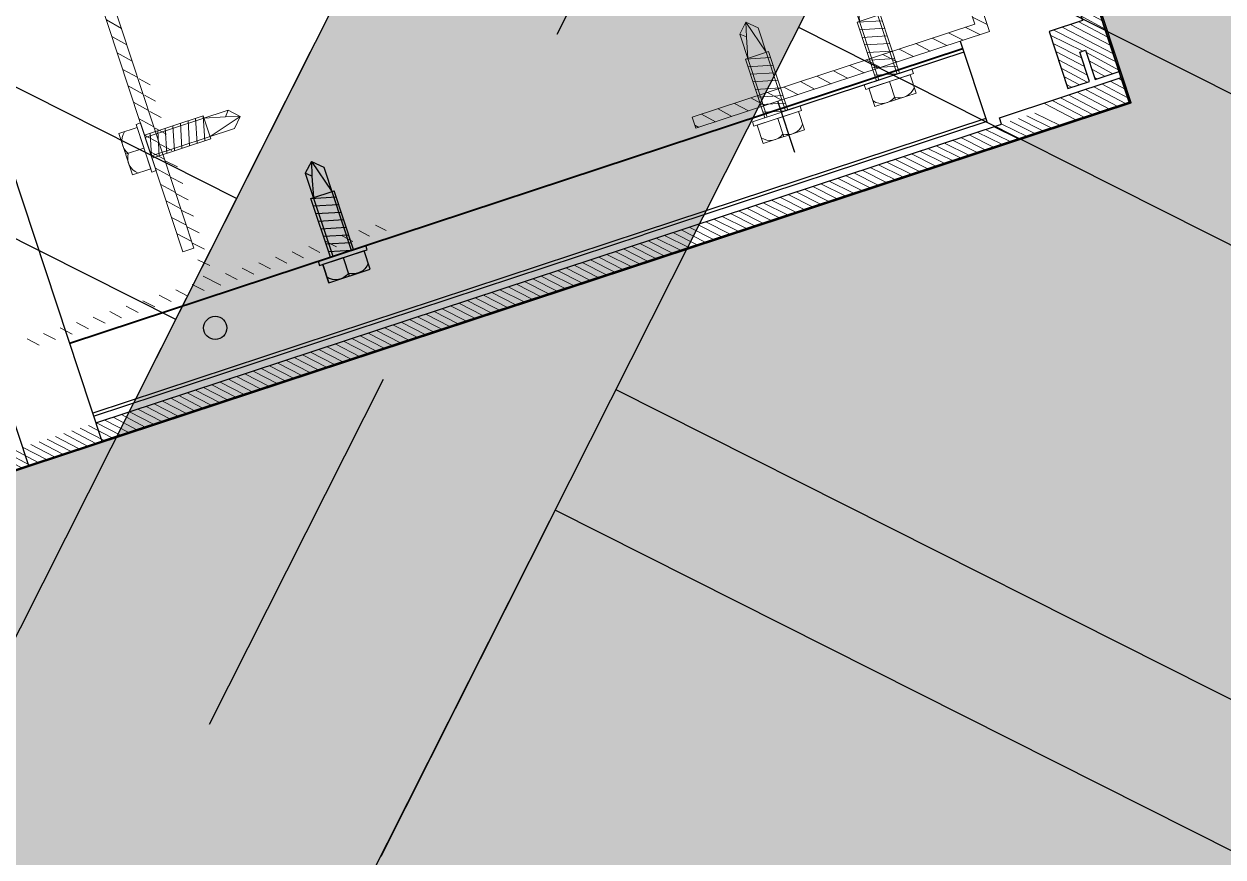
# Model space of a CAD drawing. Header units: metres. Extents: x 678805 to 1359287, y 2747329 to 5497370.
# Drawn here: x 679788.848 to 679789.1584, y 2748608.0996 to 2748608.3153 of the extents above; entities that cross this region are included whole.
import ezdxf

# ---------------------------------------------------------------- set-up
doc = ezdxf.new("R2010")
doc.units = ezdxf.units.M
doc.linetypes.add('XREF_MON_BUILDINGS$0$DASH_1', pattern=[0.4, 0.1, -0.3])
doc.linetypes.add('XREF_MON_BUILDINGS$0$Dash_2_', pattern=[0.25, 0.125, -0.125])
for name, color, linetype in [('00_XREF_MON_HSC_PAVEMENT', 7, 'Continuous'), ('00_XREF_TWQ_BUILDINGS', 7, 'Continuous'), ('XREF_MON_BUILDINGS$0$00-Modulos DEFINIDOS', 7, 'Continuous'), ('XREF_MON_BUILDINGS$0$00-Modulos ROOFS', 2, 'Continuous'), ('XREF_MON_BUILDINGS$0$02-L-01_Structure t2', 7, 'Continuous'), ('XREF_MON_BUILDINGS$0$02-L-01_Struture aux', 4, 'Continuous'), ('XREF_MON_BUILDINGS$0$02-L-Insulation', 252, 'Continuous'), ('XREF_MON_BUILDINGS$0$02-L-INT Panel', 5, 'Continuous'), ('XREF_MON_BUILDINGS$0$02-L-panel', 5, 'Continuous'), ('XREF_MON_BUILDINGS$0$02-L-Pergola Profiles', 8, 'Continuous'), ('XREF_MON_BUILDINGS$0$02-L-Pergola Projection', 8, 'Continuous'), ('XREF_MON_BUILDINGS$0$02-L-Pergola Shades', 15, 'Continuous'), ('XREF_MON_BUILDINGS$0$02-L-Pergola Shades Schematic', 8, 'Continuous'), ('XREF_MON_BUILDINGS$0$02_L_Furniture', 7, 'Continuous')]:
    doc.layers.add(name, color=color, linetype=linetype)
for name, color, linetype, true_color in [('XREF_MON_BUILDINGS$0$0-WIPEOUTS', 7, 'Continuous', 0xffffff), ('XREF_MON_BUILDINGS$0$02-KL-06 Food_Kiosks', 7, 'Continuous', 0xdf5911), ('XREF_MON_BUILDINGS$0$02-L-Pergola Wipeout', 7, 'Continuous', 0xffffff)]:
    doc.layers.add(name, color=color, linetype=linetype, true_color=true_color)
for name, color, linetype, lineweight in [('XREF_MON_BUILDINGS$0$02-H-251', 251, 'Continuous', 0), ('XREF_MON_BUILDINGS$0$02-H-254', 254, 'Continuous', 0), ('XREF_MON_BUILDINGS$0$02-L-01_Structure L', 7, 'Continuous', 5), ('XREF_MON_BUILDINGS$0$02-L-01_Structure T', 8, 'Continuous', 5)]:
    doc.layers.add(name, color=color, linetype=linetype, lineweight=lineweight)
doc.layers.add('XREF_MON_BUILDINGS$0$02-L-Pergola Aux', color=50, linetype='Continuous', plot=False)
doc.layers.add('XREF_MON_HSC_PAVEMENT$0$03-TR-Pavement_06_Concrete Slab in situ', color=7, linetype='Continuous', lineweight=9, true_color=0xf7f7f7)
doc.layers.get('XREF_MON_BUILDINGS$0$02-KL-06 Food_Kiosks').off()
doc.linetypes.add('XREF_MON_BUILDINGS$0$BATTING', pattern='A,0.0001,-0.1,[134,ltypeshp.shx,S=0.1,R=0,X=-0.1,Y=0],-0.2,[134,ltypeshp.shx,S=0.1,R=180,X=0.1,Y=0],-0.1', length=0.4001)

# ---------------------------------------------------------------- blocks, each defined once
blk = doc.blocks.new('XREF_MON_BUILDINGS$0$modulo kiosco')
at = {"layer": 'XREF_MON_BUILDINGS$0$0-WIPEOUTS', "true_color": 0xfcfcfc}
h = blk.add_hatch(color=7, dxfattribs=at)
h.dxf.hatch_style = 1
h.paths.add_polyline_path([(119.6986085139215, -61.62058441969566), (119.6986085125245, -56.82058442011476), (124.4986085132696, -56.82058442058042), (124.4986085123383, -61.62058442132547)])
at = {"layer": 'XREF_MON_BUILDINGS$0$00-Modulos ROOFS'}
blk.add_line((119.6986085125245, -56.82058442011476), (124.4986085118726, -61.62058442248963), dxfattribs=at)
at = {"layer": 'XREF_MON_BUILDINGS$0$00-Modulos ROOFS', "lineweight": 0}
blk.add_lwpolyline([(119.6986085139215, -61.62058441969566), (119.6986085125245, -56.82058442011476), (124.4986085132696, -56.82058442058042), (124.4986085123383, -61.62058442132547)], close=True, dxfattribs=at)
at = {"layer": 'XREF_MON_BUILDINGS$0$00-Modulos ROOFS'}
blk.add_lwpolyline([(124.4986085137352, -57.12058442062698), (124.4986085132696, -56.82058442058042), (124.1986085125245, -56.82058442151174), (119.9986085128039, -56.82058442034759), (119.6986085125245, -56.82058442011476), (119.6986085125245, -57.12058442085981), (119.6986085134558, -61.32058442058042), (119.6986085139215, -61.62058441969566), (119.9986085128039, -61.62058442062698), (124.1986085125245, -61.62058442109264), (124.4986085123383, -61.62058442132547), (124.4986085128039, -61.32058442081325)], close=True, dxfattribs=at)
blk = doc.blocks.new('XREF_MON_BUILDINGS$0$ULMA_Escuadra40x80_Seccion')
at = {"layer": 'XREF_MON_BUILDINGS$0$02-H-251', "ltscale": 125}
h = blk.add_hatch(dxfattribs=at)
h.set_pattern_fill('ANSI31', color=256, scale=0.001, angle=360, style=0)
h.set_pattern_definition([(45, (0, 0), (-0.002245064030267288, 0.002245064030267289), [])])
h.paths.add_polyline_path([(0, 0.0799999999994725), (0.002999999989697244, 0.0799999999994725), (0.002999999989697244, 0.002999999999701686), (0.03999999999359716, 0.002999999999701686), (0.03999999999359716, 0), (0, 0)])
at = {"layer": 'XREF_MON_BUILDINGS$0$02-L-01_Structure L', "linetype": 'Continuous'}
blk.add_lwpolyline([(0, 0.0799999999994725), (0.002999999989697244, 0.0799999999994725), (0.002999999989697244, 0.002999999999701686), (0.03999999999359716, 0.002999999999701686), (0.03999999999359716, 0), (0, 0)], close=True, dxfattribs=at)
blk = doc.blocks.new('XREF_MON_BUILDINGS$0$ULMA_Autotaladrante')
at = {"layer": 'XREF_MON_BUILDINGS$0$02-L-01_Structure T', "color": 252}
for p, q in [((0, 0.003150000000232467), (-0.01600000000325963, 0.003150000000232467)), ((-0.01600000000325963, -0.003149999999777719), (-0.01600000000325963, 0.003150000000232467)), ((-0.01600000000325963, -0.003149999999777719), (-0.01434631468237058, 0.003150000000232467)), ((-0.01393224676803584, -0.003149999999777719), (-0.01227856144714679, 0.003150000000232467)), ((-0.0118644935323573, -0.003149999999777719), (-0.01021080821146825, 0.003150000000232467)), ((-0.00979674029713351, -0.003149999999777719), (-0.008143054976244457, 0.003150000000232467)), ((-0.00772898706190972, -0.003149999999777719), (-0.006075301741020667, 0.003150000000232467)), ((-0.005661233826231182, -0.003149999999777719), (-0.004007548505342129, 0.003150000000232467)), ((-0.003593480591007392, -0.003149999999777719), (-0.001939795270118339, 0.003150000000232467)), ((0.006200000001172157, 0.005629165124673818), (0.001200000000153523, 0.005629165124673818)), ((-0.02500000000509317, 2.273736754432321e-13), (-0.02263469026956955, 0.00250000000005457)), ((-0.02500000000509317, 2.273736754432321e-13), (-0.01600000000325963, 0.00250000000005457)), ((-0.02500000000509317, 2.273736754432321e-13), (-0.02263469026956955, -0.002499999999599822)), ((-0.02500000000509317, 2.273736754432321e-13), (-0.02139930772136722, -0.001093663805477263)), ((-0.02263469026956955, 0.00250000000005457), (0, 0.00250000000005457)), ((-0.001525727355783602, -0.003149999999777719), (0, 0.002662522019363678)), ((0.006200000001172157, 2.273736754432321e-13), (0.001200000000153523, 2.273736754432321e-13)), ((-0.02139930772136722, -0.001093663805477263), (-0.02263469026956955, -0.002499999999599822)), ((-0.02263469026956955, -0.002499999999599822), (0, -0.002499999999599822)), ((-0.02139930772136722, -0.001093663805477263), (-0.01600000000325963, -0.002499999999599822)), ((0, -0.003149999999777719), (-0.01600000000325963, -0.003149999999777719)), ((0.006200000001172157, -0.005629165124219071), (0.001200000000153523, -0.005629165124219071))]:
    blk.add_line(p, q, dxfattribs=at)
for points in [[(0.001200000000153523, 0.006499999999959982), (0, 0.006499999999959982), (0, -0.006499999999732609), (0.001200000000153523, -0.006499999999732609)], [(0.006200000001172157, 0.005629165124673818), (0.001200000000153523, 0.005629165124673818), (0.001200000000153523, -0.005629165124219071), (0.006200000001172157, -0.005629165124219071)]]:
    blk.add_lwpolyline(points, close=True, dxfattribs=at)
for centre, start, end in [((0.001986085791031655, 0.002367525475847287), 325.8171883654993, 50.71596115511253), ((0.001986085791031655, -0.002366719792689764), 309.2667341381091, 34.16957033823044)]:
    blk.add_arc(centre, 0.004213914210367771, start, end, dxfattribs=at)
blk = doc.blocks.new('XREF_MON_BUILDINGS$0$AUTORROSCANTE')
at = {"layer": 'XREF_MON_BUILDINGS$0$02-L-01_Structure t2', "color": 0}
for p, q in [((-31.20000000000002, 5.629165124598842), (-26.19999999999959, 5.62916512459816)), ((-31.19999999999999, -3.410605131648481e-13), (-26.19999999999976, 0)), ((-2.365309734828713, 2.5), (-25, 2.5)), ((0, 0), (-8.999999999999972, 2.5)), ((0, 0), (-3.600692283157343, -1.09366380576239)), ((0, 0), (-2.365309734828713, 2.5)), ((0, 0), (-2.365309734828713, -2.5)), ((-2.365309734828713, -2.5), (-25, -2.5)), ((-3.600692283157343, -1.09366380576239), (-2.365309734828713, -2.5)), ((-31.20000000000002, -5.629165124598899), (-26.19999999999948, -5.629165124599581))]:
    blk.add_line(p, q, dxfattribs=at)
at = {"layer": 'XREF_MON_BUILDINGS$0$02-L-01_Structure t2', "color": 253}
for p, q in [((-25, 3.149999999999977), (-8.999999999999943, 3.150000000000034)), ((-21.40651940967126, -3.14999999999992), (-23.06020473028568, 3.149999999999864)), ((-19.338766174726, -3.14999999999992), (-20.99245149534045, 3.14999999999992)), ((-17.27101293978083, -3.14999999999992), (-18.92469826039516, 3.150000000000034)), ((-15.20325970483566, -3.14999999999992), (-16.85694502544993, 3.150000000000034)), ((-13.1355064698904, -3.14999999999992), (-14.78919179050473, 3.149999999999977)), ((-11.06775323494514, -3.14999999999992), (-12.72143855555953, 3.149999999999977)), ((-9, -3.14999999999992), (-10.65368532061433, 3.150000000000034)), ((-9, -3.14999999999992), (-8.999999999999972, 3.150000000000034)), ((-23.47427264461649, -3.14999999999992), (-25, 2.662522019210144)), ((-3.600692283157343, -1.09366380576239), (-9, -2.5)), ((-25, -3.149999999999977), (-9, -3.149999999999977))]:
    blk.add_line(p, q, dxfattribs=at)
at = {"layer": 'XREF_MON_BUILDINGS$0$02-L-01_Structure t2', "color": 0}
for points in [[(-26.19999999999951, 6.5), (-25, 6.5), (-25, -6.500000000000057), (-26.19999999999951, -6.500000000000057)], [(-31.20000000000002, 5.629165124598842), (-26.19999999999996, 5.629165124598842), (-26.19999999999996, -5.629165124599581), (-31.20000000000002, -5.629165124599581)]]:
    blk.add_lwpolyline(points, close=True, dxfattribs=at)
for centre, start, end in [((-26.98608579049073, 2.367525475711773), 129.2840388374925, 214.1828116507075), ((-26.98608579049073, -2.366719793068796), 145.8304296466695, 230.7332658614822)]:
    blk.add_arc(centre, 4.213914209509284, start, end, dxfattribs=at)
blk = doc.blocks.new('XREF_MON_BUILDINGS$0$ULMA_Montante VV')
at = {"layer": 'XREF_MON_BUILDINGS$0$02-H-251', "ltscale": 125}
h = blk.add_hatch(dxfattribs=at)
h.set_pattern_fill('ANSI31', color=256, scale=0.001, angle=450, style=0)
h.set_pattern_definition([(134.9999999999999, (-0.05125000000043656, -0.00250000000005457), (-0.002245064030267289, -0.002245064030267287), [])])
edge = h.paths.add_edge_path()
edge.add_line((-0.05095000000073924, -0.00250000000005457), (0.04844999999841093, -0.00250000000005457))
edge.add_arc((0.04844999999841093, -0.002200000000129876), 0.0003, 270, 360)
edge.add_line((0.04874999999992724, -0.002200000000129876), (0.04874999999992724, -0.0003000000001520675))
edge.add_arc((0.04844999999841093, -0.0003000000001520675), 0.0003, 0, 90)
edge.add_line((0.04844999999841093, 0), (0, 0))
edge.add_line((0, 0), (0, 0.05719999999996617))
edge.add_arc((-0.0003000000015163096, 0.05719999999996617), 0.0003, 0, 90)
edge.add_line((-0.0003000000015163096, 0.05749999999989086), (-0.002200000000811997, 0.05749999999989086))
edge.add_arc((-0.002200000000811997, 0.05719999999996617), 0.0003, 90, 180)
edge.add_line((-0.002500000000509317, 0.05719999999996617), (-0.002500000000509317, 0))
edge.add_line((-0.002500000000509317, 0), (-0.05095000000073924, 0))
edge.add_arc((-0.05095000000073924, -0.0003000000001520675), 0.0003, 90, 180)
edge.add_line((-0.05125000000043656, -0.0003000000001520675), (-0.05125000000043656, -0.002200000000129876))
edge.add_arc((-0.05095000000073924, -0.002200000000129876), 0.0003, 180, 270)
blk = doc.blocks.new('XREF_MON_BUILDINGS$0$modul 28 ulma')
at = {"layer": 'XREF_MON_BUILDINGS$0$02-H-254', "ltscale": 125}
h = blk.add_hatch(dxfattribs=at)
h.set_pattern_fill('ANSI31', color=256, scale=0.0005, angle=180, style=0)
h.set_pattern_definition([(225, (257.3967744035969, 179.868442862112), (0.001122532015133644, -0.001122532015133644), [])])
h.paths.add_polyline_path([(0.005000600120136509, 0.6070672109349778), (0.004997735040092086, 0.02197525363503366), (0.006576136669366225, 0.02197525363503366), (0.006646163130815785, 4.072307469127345e-06), (9.741835912391306e-05, 4.072307469127345e-06), (-1.982566242472381e-05, 0.6070672109349778)])
h = blk.add_hatch(dxfattribs=at)
h.set_pattern_fill('ANSI31', color=256, scale=0.0005, angle=180, style=0)
h.set_pattern_definition([(225, (257.48918540241, 179.6417776306911), (0.001122532015133644, -0.001122532015133644), [])])
h.paths.add_polyline_path([(0.02389122158254986, 0.0140040723103213), (0.02389027652591052, 0.004936572021612125), (0.6070914001629776, 0.004924389869131285), (0.6070914001629776, -1.095827628039454e-06), (0.00834865057644174, 4.072307469127345e-06), (0.00834865057644174, 0.006554072305711256), (0.01634865057579782, 0.006554097441444147), (0.01634865057579782, 0.00815407231622356), (0.00834865057644174, 0.00815409745195645), (0.00834865057644174, 0.0140040723103213)])
at = {"layer": 'XREF_MON_BUILDINGS$0$02-L-01_Struture aux'}
for p, q in [((0.02678007770492205, 0.04485086689312303), (0.02678007771386863, 4.767772097916205)), ((0.02872996413225352, 4.767772097916201), (0.02873007500585928, 0.04485086693871444)), ((0.01477964278299453, 0.08635114359816182), (0.02876931051221447, 0.08635114359816182))]:
    blk.add_line(p, q, dxfattribs=at)
for points in [[(0.006885370871356719, 4.767772097916242), (0.006885369946520776, 0.04485078617721333)], [(0.007655521816322132, 0.04485086644598636), (0.007655522741158088, 4.767772097916241)]]:
    blk.add_lwpolyline(points, dxfattribs=at)
at = {"layer": 'XREF_MON_BUILDINGS$0$02-L-01_Struture aux', "ltscale": 2}
blk.add_circle((0.01866878535727265, 0.2171821797835067), 0.003, dxfattribs=at)
at = {"layer": 'XREF_MON_BUILDINGS$0$02-L-Insulation', "linetype": 'XREF_MON_BUILDINGS$0$BATTING', "ltscale": 0.08}
blk.add_line((0.08666075814691553, 0.08663730668886907), (0.08666075814905091, 4.705362389799463), dxfattribs=at)
at = {"layer": 'XREF_MON_BUILDINGS$0$02-L-panel'}
for p, q in [((2.257969730880098e-05, 0.6070664983005878), (2.739189768108385e-05, 4.072307469127345e-06)), ((2.739189768108385e-05, 4.072307469127345e-06), (2.257969730880098e-05, 0.6070664983005878)), ((0.007655521816322132, 0.04485086644598635), (0.02873007500585928, 0.04485086693871443)), ((0.006716189592258615, 0.03323867433869776), (0.006716189592258615, 4.072307469127345e-06)), ((0.006716189592258615, 4.072307469127345e-06), (2.739189768108385e-05, 4.072307469127345e-06))]:
    blk.add_line(p, q, dxfattribs=at)
for points in [[(0.006716189592258615, 0.03323867433869776), (0.005127153300560322, 0.03323867433869776), (0.004958194760402984, 0.6070679235693678), (2.257969730880098e-05, 0.6070664983005878)], [(0.02389122158254986, 0.0140040723103213), (0.00834865057644174, 0.0140040723103213), (0.00834865057644174, 0.00815407231622356), (0.01634865057579782, 0.00815407231622356), (0.01634865057579782, 0.006554072305711256), (0.00834865057644174, 0.006554072305711256), (0.00834865057644174, 4.072307469127345e-06), (0.6070914001629776, -1.095827628039454e-06), (0.6070914001629776, 0.004924389869131285), (0.02389027652984532, 0.00493660977475241), (0.02389122158254986, 0.0140040723103213), (0.02389122158254986, 0.0140040723103213), (0.0238906423789208, 0.0140040723103213), (0.00834865057644174, 0.0140040723103213), (0.00834865057644174, 0.00815407231622356)]]:
    blk.add_lwpolyline(points, dxfattribs=at)
at = {"layer": 'XREF_MON_BUILDINGS$0$02-L-01_Struture aux', "xscale": -1}
for name, p, rotation in [('XREF_MON_BUILDINGS$0$ULMA_Montante VV', (0.03123007770152554, 0.2140284142631024), 269.9999999998918), ('XREF_MON_BUILDINGS$0$ULMA_Autotaladrante', (0.06856457053766704, 0.2085284142746443), 89.99051789069786), ('XREF_MON_BUILDINGS$0$ULMA_Autotaladrante', (0.06856457053766701, 0.2085284142746443), 89.99051789069786), ('XREF_MON_BUILDINGS$0$ULMA_Escuadra40x80_Seccion', (0.1200273918946736, 0.211528439398137), 89.99999999989186)]:
    blk.add_blockref(name, p, dxfattribs=dict(at, rotation=rotation))
at = {"layer": 'XREF_MON_BUILDINGS$0$02-L-01_Struture aux', "color": 253, "xscale": 0.001000000003841706, "yscale": 0.001000000003841706, "zscale": 0.001000000003841706}
for p in [(0.05173007760799443, 0.2474757489293981), (0.0517300776079944, 0.2474757489293981)]:
    blk.add_blockref('XREF_MON_BUILDINGS$0$AUTORROSCANTE', p, dxfattribs=at)
at = {"layer": 'XREF_MON_BUILDINGS$0$02-L-01_Struture aux'}
blk.add_blockref('XREF_MON_BUILDINGS$0$ULMA_Escuadra40x80_Seccion', (0.02876931050949183, 0.02869624442145835), dxfattribs=at)
at = {"layer": 'XREF_MON_BUILDINGS$0$02-L-01_Struture aux', "rotation": 180.0047410520665}
for p in [(0.0257693105006952, 0.08777419690081445), (0.02576931049705722, 0.05729290792364339)]:
    blk.add_blockref('XREF_MON_BUILDINGS$0$ULMA_Autotaladrante', p, dxfattribs=at)
blk = doc.blocks.new('XREF_MON_BUILDINGS$0$A$C35545478')
at = {"linetype": 'Continuous'}
blk.add_blockref('XREF_MON_BUILDINGS$0$modul 28 ulma', (-4.800116591471687, -4.8000931399975), dxfattribs=at)
blk.add_wipeout([(-4.199999994221045, -2.3999978791158156), (-4.199999998247378, -4.800000000009192), (-4.799999998249561, -4.800000000009192), (-4.79999999999896, -2.399997880972876)], dxfattribs=at).dxf.layer = 'XREF_MON_BUILDINGS$0$0-WIPEOUTS'
blk.add_wipeout([(-4.800000000106621, -4.199999992473777), (-2.4024369727026818, -4.20009048098393), (-2.400027391914492, -4.800090480986113), (-4.799999998249561, -4.799999998251692)], dxfattribs=at).dxf.layer = 'XREF_MON_BUILDINGS$0$0-WIPEOUTS'
at = {"layer": 'XREF_MON_BUILDINGS$0$02-H-254', "ltscale": 125}
h = blk.add_hatch(dxfattribs=at)
h.set_pattern_fill('ANSI31', color=256, scale=0.0005, style=0)
h.set_pattern_definition([(45, (-263.2940753505542, -177.0302316562676), (-0.001122532015133644, 0.001122532015133644), [])])
h.paths.add_polyline_path([(-4.800052449318622, -4.490003729798104), (-4.795055717607463, -4.490003729798133), (-4.795057048759086, -4.778121742809248), (-4.793478647129811, -4.778121742809248), (-4.793478647129811, -4.800092924136806), (-4.800027391901503, -4.800092924136806)])
h = blk.add_hatch(dxfattribs=at)
h.set_pattern_fill('ANSI31', color=256, scale=0.0005, style=0)
h.set_pattern_definition([(45, (-263.3897519391141, -176.7810395583036), (-0.001122532015133644, 0.001122532015133644), [])])
h.paths.add_polyline_path([(-4.470798140501204, -4.795164913858372), (-4.470798151713874, -4.800093659614291), (-4.791706133222755, -4.800092924136806), (-4.791706133222755, -4.793542924138563), (-4.783706133223399, -4.793542924138563), (-4.783706133223399, -4.791942924128051), (-4.791706133222755, -4.791942924128051), (-4.791706133222755, -4.786092924133953), (-4.77616356221664, -4.786092924133953), (-4.776164507269344, -4.795160386669522)])
at = {"layer": 'XREF_MON_BUILDINGS$0$02-L-01_Struture aux'}
for p, q in [((-4.773375678370851, -4.520002251546515), (-4.773374305791593, -4.763445010098422)), ((-4.773285106205906, -4.763445010098351), (-4.773286478785995, -4.520002251546515)), ((-4.78527514101618, -4.713745852846117), (-4.771285473286961, -4.713745852846117)), ((-4.774285473305769, -4.763445010096802), (-4.774285473298486, -4.713745852846117)), ((-4.771285473286968, -4.763445010096802), (-4.793179813164409, -4.763445010113784))]:
    blk.add_line(p, q, dxfattribs=at)
at = {"layer": 'XREF_MON_BUILDINGS$0$02-L-01_Struture aux', "ltscale": 0.001}
for p, q in [((-4.793179813164409, -4.763445010113784), (-4.793179813389893, -4.669791440868806)), ((-4.792409661294608, -4.763445010113188), (-4.792409661520091, -4.669791440868806))]:
    blk.add_line(p, q, dxfattribs=at)
at = {"layer": 'XREF_MON_BUILDINGS$0$02-L-01_Struture aux'}
for points in [[(-4.793181185826182, -4.520002251546501), (-4.793179813389893, -4.669791440868806)], [(-4.792409661520091, -4.669791440868806), (-4.79241103395638, -4.520002251546501)]]:
    blk.add_lwpolyline(points, dxfattribs=at)
at = {"layer": 'XREF_MON_BUILDINGS$0$02-L-01_Struture aux', "ltscale": 2}
blk.add_circle((-4.781346398551543, -4.557048553287672), 0.003, dxfattribs=at)
at = {"layer": 'XREF_MON_BUILDINGS$0$02-L-INT Panel', "linetype": 'Continuous'}
for points in [[(-4.800117276292763, -4.500002251546519), (-4.500027346610315, -4.500002251546647), (-4.500026724970812, -4.800093659614291)], [(-4.800117276292777, -4.520002251546501), (-4.520027392109503, -4.520002251546615), (-4.520026724970744, -4.800093614115141)]]:
    blk.add_lwpolyline(points, dxfattribs=at)
at = {"layer": 'XREF_MON_BUILDINGS$0$02-L-panel'}
for p, q in [((-4.800028764481592, -4.520002251546501), (-4.800027391901503, -4.800092924136806)), ((-4.800027391901503, -4.800092924136806), (-4.800028764481592, -4.520002251546501)), ((-4.795033402833294, -4.520002251546501), (-4.795057048759086, -4.766858322105577)), ((-4.795057048759086, -4.766858322105577), (-4.793338594206938, -4.766858322105577)), ((-4.793338594206938, -4.766858322105577), (-4.793338594206938, -4.800092924136806)), ((-4.793338594206938, -4.800092924136806), (-4.800027391901503, -4.800092924136806))]:
    blk.add_line(p, q, dxfattribs=at)
for points in [[(-4.77616356221664, -4.786092924133953), (-4.791706133222755, -4.786092924133953), (-4.791706133222755, -4.791942924128051), (-4.783706133223399, -4.791942924128051), (-4.783706133223399, -4.793542924138563), (-4.791706133222755, -4.793542924138563), (-4.791706133222755, -4.800092924136806), (-4.500026724970812, -4.800093659614291)], [(-4.500026713758128, -4.795164913858343), (-4.776164507269344, -4.795160386669522), (-4.77616356221664, -4.786092924133953), (-4.77616356221664, -4.786092924133953), (-4.776164141420269, -4.786092924133953), (-4.791706133222755, -4.786092924133953), (-4.791706133222755, -4.791942924128051)]]:
    blk.add_lwpolyline(points, dxfattribs=at)
at = {"layer": 'XREF_MON_BUILDINGS$0$02_L_Furniture', "linetype": 'Continuous'}
for p, q in [((-4.800117964051903, -4.520002251546501), (-4.800116591471687, -4.793267231208731)), ((-4.800116591471687, -4.8000931399975), (-4.520026724969664, -4.800093139997642))]:
    blk.add_line(p, q, dxfattribs=at)
blk.add_lwpolyline([(-4.79999999999896, -2.399997880972876), (-4.799999998249945, -4.799999999943708), (-0.2799997445605129, -4.79999999994007)], dxfattribs=at)
at = {"layer": 'XREF_MON_BUILDINGS$0$02-L-01_Struture aux'}
for name, p, rotation in [('XREF_MON_BUILDINGS$0$ULMA_Montante VV', (-4.768785106207256, -4.560796200080148), 270), ('XREF_MON_BUILDINGS$0$ULMA_Autotaladrante', (-4.731382399117885, -4.555296737945241), 90.00474105206645), ('XREF_MON_BUILDINGS$0$ULMA_Autotaladrante', (-4.774285473298493, -4.712322799543472), 180.0047410520665), ('XREF_MON_BUILDINGS$0$ULMA_Autotaladrante', (-4.774285473302131, -4.742804088520643), 180.0047410520665)]:
    blk.add_blockref(name, p, dxfattribs=dict(at, rotation=rotation))
at = {"layer": 'XREF_MON_BUILDINGS$0$02-L-01_Struture aux', "xscale": -1, "rotation": 90}
blk.add_blockref('XREF_MON_BUILDINGS$0$ULMA_Escuadra40x80_Seccion', (-4.680027391901293, -4.555296200089941), dxfattribs=at)
at = {"layer": 'XREF_MON_BUILDINGS$0$02-L-01_Struture aux', "color": 253, "xscale": -0.001000000003841706, "yscale": 0.001000000003841706, "zscale": 0.001000000003841706, "rotation": 180}
blk.add_blockref('XREF_MON_BUILDINGS$0$AUTORROSCANTE', (-4.74828510630085, -4.594243534746482), dxfattribs=at)
at = {"layer": 'XREF_MON_BUILDINGS$0$02-L-01_Struture aux'}
blk.add_blockref('XREF_MON_BUILDINGS$0$ULMA_Escuadra40x80_Seccion', (-4.771285473289696, -4.771400752022828), dxfattribs=at)
blk = doc.blocks.new('XREF_MON_BUILDINGS$0$lamas aluminiotriangulo')
for points in [[(680246.3459138548, 2748656.305018521), (680244.207179096, 2748658.443753279)], [(680246.4201600668, 2748656.379264733), (680244.3556715194, 2748658.443753279)], [(680244.405168995, 2748658.443753279), (680246.4449088046, 2748656.404013471)], [(680244.1824303588, 2748658.419004542), (680246.3211651171, 2748656.280269783)], [(680248.6174303596, 2748654.231491915), (680246.5226905509, 2748656.326231724)], [(680246.497941813, 2748656.301482986), (680248.6174303596, 2748654.18199444)]]:
    blk.add_lwpolyline(points)
blk = doc.blocks.new('XREF_MON_BUILDINGS$0$PERGOLA PLEGADA')
at = {"layer": 'XREF_MON_BUILDINGS$0$02-L-Pergola Wipeout', "true_color": 0xfcfcfc}
h = blk.add_hatch(color=7, dxfattribs=at)
h.dxf.hatch_style = 1
h.paths.add_polyline_path([(4.612218253081664, 9.290000000968575), (0.3099999981932342, 4.987781745847315), (0.3099999986588955, 9.290000000037253)])
h.paths.add_polyline_path([(0.332781744771637, 4.855000000447035), (4.744999998947605, 9.267218254506588), (4.744999999529682, 4.900563496164978), (4.699436504277401, 4.855000000447035)])
h.paths.add_polyline_path([(4.854999999050051, 9.290000001899898), (9.13443650235422, 9.29000000236556), (4.854999999632128, 5.010563495568931)])
h.paths.add_polyline_path([(9.289999997243285, 9.134436507709324), (9.289999997825362, 4.855000001844019), (5.010563491727225, 4.855000000912696)])
h.paths.add_polyline_path([(4.900563491159119, 4.745000001043081), (9.267218253924511, 4.745000001508743), (4.85500000033062, 0.3327817460522056), (4.854999999166466, 4.699436508584768)])
h.paths.add_polyline_path([(9.289999997825362, 4.612218253780156), (9.289999998291023, 0.3100000019185245), (4.987781747244298, 0.3100000009872019)])
h.paths.add_polyline_path([(0.465563491685316, 0.3100000000558794), (4.744999999064021, 4.589436508249491), (4.745000000111759, 0.3100000014528632)])
h.paths.add_polyline_path([(0.3099999980768189, 4.745000000111759), (4.589436504989862, 4.745000000111759), (0.3099999976111576, 0.4655634895898402)])
h.paths.add_polyline_path([(9.399999998277053, 0.2000000020489097), (0.1999999997206032, 0.1999999997206032), (0.1999999986728653, 9.399999999906868), (9.399999999324791, 9.400000001769513)])
at = {"layer": 'XREF_MON_BUILDINGS$0$02-L-Pergola Aux', "linetype": 'XREF_MON_BUILDINGS$0$Dash_2_', "ltscale": 0.5}
blk.add_line((0.1999999991385266, 4.799999999813735), (4.799999999115244, 9.40000000083819), dxfattribs=at)
at = {"layer": 'XREF_MON_BUILDINGS$0$02-L-Pergola Profiles'}
for p, q in [((0.3099999991245568, 4.987781746312976), (4.612218253081664, 9.290000000968575)), ((0.3327817448880523, 4.855000000912696), (4.767781745176762, 9.290000000968575))]:
    blk.add_line(p, q, dxfattribs=at)
at = {"layer": 'XREF_MON_BUILDINGS$0$02-L-Pergola Projection', "linetype": 'XREF_MON_BUILDINGS$0$DASH_1'}
for p, q in [((0.3099999991245568, 4.987781746312976), (4.612218253081664, 9.290000000968575)), ((0.3327817448880523, 4.855000000912696), (4.767781745176762, 9.290000000968575))]:
    blk.add_line(p, q, dxfattribs=at)
at = {"layer": 'XREF_MON_BUILDINGS$0$02-L-Pergola Shades'}
blk.add_blockref('XREF_MON_BUILDINGS$0$lamas aluminiotriangulo', (-680243.8724303602, -2748649.153753279), dxfattribs=at)
at = {"layer": 'XREF_MON_BUILDINGS$0$02-L-Pergola Shades Schematic'}
blk.add_blockref('XREF_MON_BUILDINGS$0$lamas aluminiotriangulo', (-680243.8724303602, -2748649.153753279), dxfattribs=at)
blk = doc.blocks.new('XREF_MON_BUILDINGS')
at = {"layer": 'XREF_MON_BUILDINGS$0$02-KL-06 Food_Kiosks', "linetype": 'Continuous', "rotation": 18.26515244430689}
blk.add_blockref('XREF_MON_BUILDINGS$0$modulo kiosco', (679651.5959124656, 2748627.791056332, -5.634408346884291e-06), dxfattribs=at)
at = {"layer": 'XREF_MON_BUILDINGS$0$00-Modulos DEFINIDOS', "rotation": 108.2651517784787}
blk.add_blockref('XREF_MON_BUILDINGS$0$A$C35545478', (679783.0715349533, 2748611.348776795, 2.192747626645143e-06), dxfattribs=at)
at = {"layer": 'XREF_MON_BUILDINGS$0$02-L-Pergola Projection', "rotation": 198.2651524461591}
blk.add_blockref('XREF_MON_BUILDINGS$0$PERGOLA PLEGADA', (679789.156041937, 2748615.880575608, -4.263405806781209e-06), dxfattribs=at)
blk = doc.blocks.new('XREF_MON_HSC_PAVEMENT')
at = {"layer": 'XREF_MON_HSC_PAVEMENT$0$03-TR-Pavement_06_Concrete Slab in situ', "linetype": 'Continuous'}
h = blk.add_hatch(color=256, dxfattribs=at)
h.dxf.hatch_style = 1
h.paths.add_polyline_path([(679764.8595081758, 2748618.962261748), (679827.2147204854, 2748639.558390062), (679835.4556343118, 2748614.728242476), (679775.6626727318, 2748586.251462926)])

msp = doc.modelspace()

# ---------------------------------------------------------------- block references
at = {"layer": '00_XREF_MON_HSC_PAVEMENT'}
msp.add_blockref('XREF_MON_HSC_PAVEMENT', (0, 0), dxfattribs=at)

# ---------------------------------------------------------------- next in the draw order: block references
at = {"layer": '00_XREF_TWQ_BUILDINGS'}
msp.add_blockref('XREF_MON_BUILDINGS', (0, 0), dxfattribs=at)

# ---------------------------------------------------------------- next in the draw order: block references
msp.add_blockref('XREF_MON_BUILDINGS', (0, 0))

doc.saveas('drawing.dxf')
